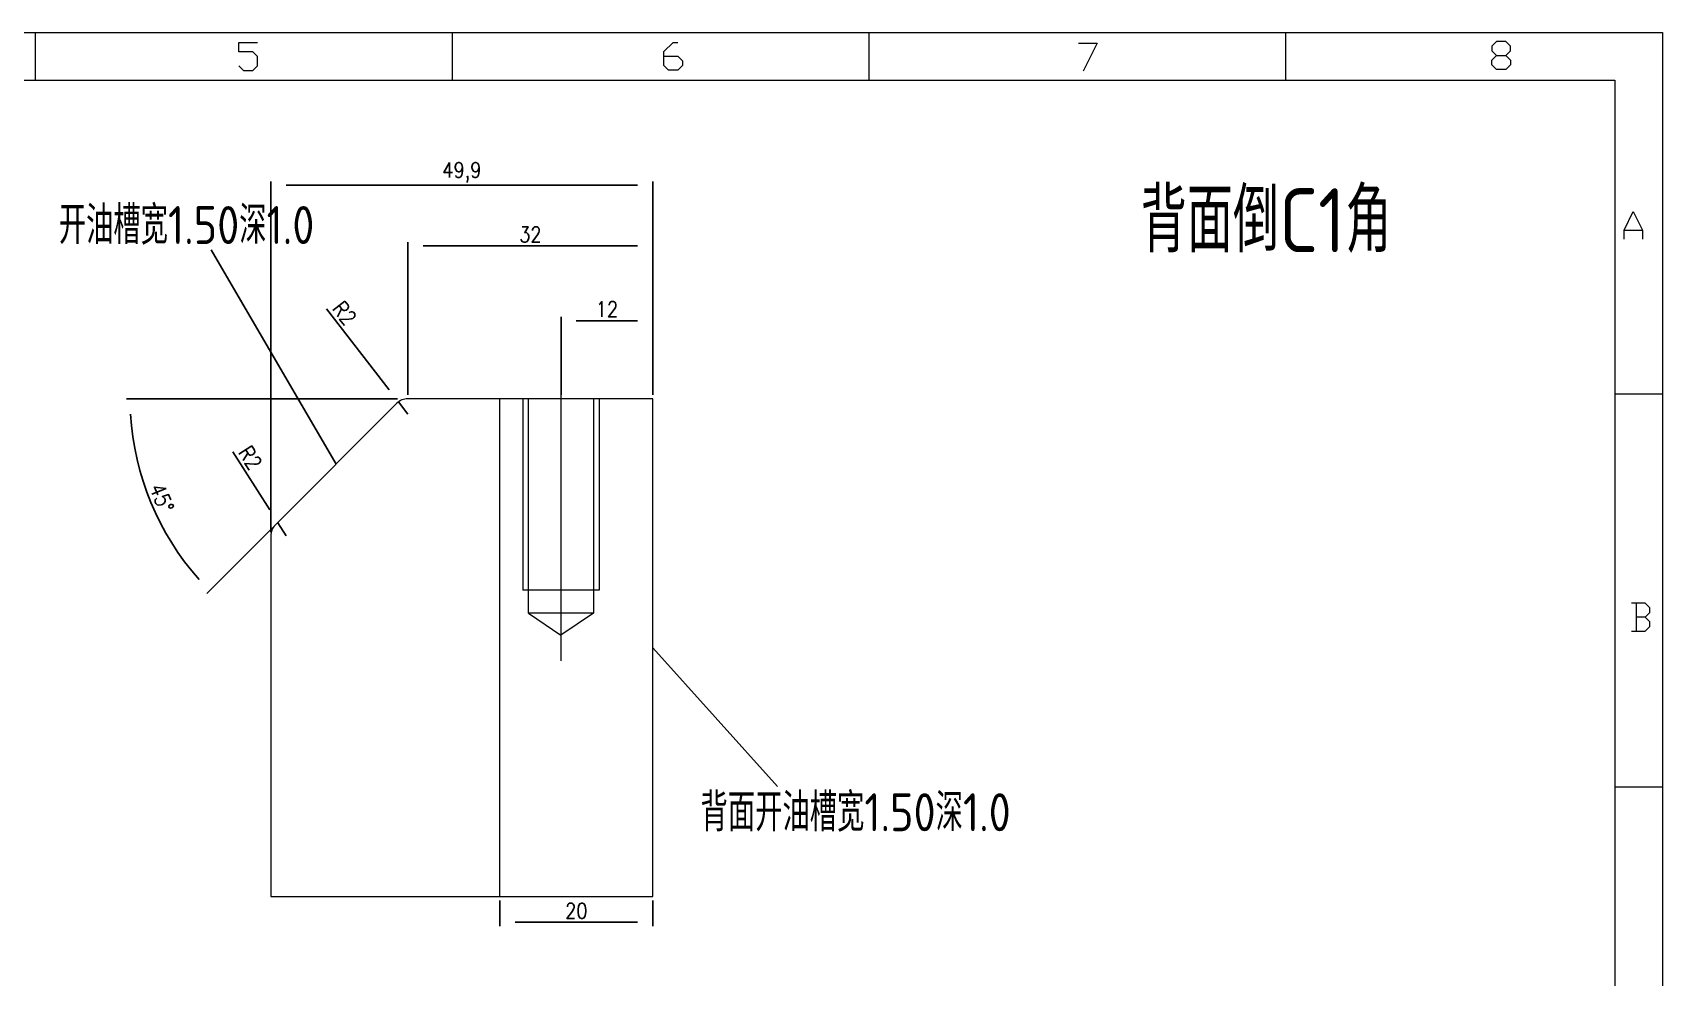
# Model space of a CAD drawing. Header units: millimetres. Extents: x 88508 to 142116, y -5268 to 20283.
# Drawn here: x 96046.4 to 96259.2, y -5091.9 to -4968.5 of the extents above; entities that cross this region are included whole.
import ezdxf
from ezdxf.enums import TextEntityAlignment as Align

# ---------------------------------------------------------------- set-up
doc = ezdxf.new("R2010")
doc.units = ezdxf.units.MM
doc.linetypes.add('CENTER', pattern=[0])
doc.linetypes.add('DASHED', pattern=[0])
for name, color, linetype in [('DIE_P', 2, 'Continuous'), ('DIM', 4, 'Continuous'), ('TEXT', 4, 'Continuous')]:
    doc.layers.add(name, color=color, linetype=linetype)
doc.styles.add('gbenor', font='gbenor.shx', dxfattribs={"bigfont": 'gbcbig.shx'})
doc.styles.add('GBENOR_', font='gbenor.shx', dxfattribs={"bigfont": 'gbcbig'})
doc.styles.get("Standard").update_dxf_attribs({"font": 'txt.shx', "width": 0.85, "bigfont": 'ctxt.shx'})
doc.styles.add('TXT', font='txt.shx', dxfattribs={"width": 0.8, "bigfont": 'ctxt.shx'})
doc.dimstyles.new('T-2-WX', dxfattribs={"dimtxt": 2, "dimasz": 2, "dimexe": 0.5, "dimexo": 0.5, "dimgap": 0.5, "dimtad": 1, "dimtxsty": 'Standard', "dimblk": 'OPEN30', "dimcen": 0, "dimazin": 3, "dimtfac": 1, "dimtmove": 0, "dimatfit": 3, "dimldrblk": 'OPEN30', "dimlwd": -1, "dimlwe": -1})

# ---------------------------------------------------------------- blocks, each defined once
blk = doc.blocks.new('U40')
at = {"color": 254, "lineweight": 18}
for p, q in [((0, 1783.5), (2530.2, 1783.5)), ((1265.1, 1783.5), (1265.1, 1746.5)), ((1589.1, 1783.5), (1589.1, 1746.5)), ((1913.1, 1783.5), (1913.1, 1746.5)), ((2237.1, 1783.5), (2237.1, 1746.5)), ((2530.2, 1783.5), (2530.2, 0)), ((37, 1746.5), (2493.2, 1746.5)), ((2493.2, 1746.5), (2493.2, 37)), ((2493.2, 1502.7), (2530.2, 1502.7)), ((2493.2, 1197.2), (2530.2, 1197.2))]:
    blk.add_line(p, q, dxfattribs=at)
at = {"color": 92, "lineweight": 18}
for points in [[(1423.4, 1757.7), (1427, 1754.1), (1434.2, 1754.1), (1437.8, 1757.7), (1437.8, 1764.9), (1434.2, 1768.5), (1423.4, 1768.5), (1423.4, 1775.7), (1437.8, 1775.7)], [(1753.9, 1765.1), (1764.7, 1765.1), (1768.3, 1761.5), (1768.3, 1757.9), (1764.7, 1754.3), (1757.5, 1754.3), (1753.9, 1757.9), (1753.9, 1768.7), (1761.1, 1775.9), (1764.7, 1775.9)], [(2076.2, 1775.2), (2090.6, 1775.2), (2079.8, 1753.6)], [(2408.4, 1765.7), (2412, 1762.1), (2412, 1758.5), (2408.4, 1754.9), (2401.2, 1754.9), (2397.6, 1758.5), (2397.6, 1762.1), (2401.2, 1765.7), (2408.4, 1765.7), (2412, 1769.3), (2412, 1772.9), (2408.4, 1776.5), (2401.2, 1776.5), (2397.6, 1772.9), (2397.6, 1769.3), (2401.2, 1765.7)], [(2500.4, 1622.8), (2500.4, 1630), (2507.6, 1644.4), (2514.8, 1630), (2514.8, 1622.8)], [(2500.4, 1630), (2514.8, 1630)], [(2516.9, 1329), (2520.5, 1332.6), (2520.5, 1336.2), (2516.9, 1339.8), (2506.1, 1339.8)], [(2509.7, 1339.8), (2509.7, 1318.2)], [(2506.1, 1318.2), (2516.9, 1318.2), (2520.5, 1321.8), (2520.5, 1325.4), (2516.9, 1329), (2509.7, 1329)]]:
    blk.add_lwpolyline(points, dxfattribs=at)
at = {"lineweight": 18, "style": 'GBENOR_'}
blk.add_attdef('文档路径', (2126, 386.9), '', height=17.8, dxfattribs=at)
at = {"lineweight": 20, "style": 'TXT'}
for tag, height, p in [('18-**-**', 16.3, (1866.6, 256.2)), ('客户名称', 16.1, (1741.1, 134, 0)), ('料厚:', 16.1, (1741.3, 93.2, 0))]:
    blk.add_attdef(tag, text='', height=height, dxfattribs=at).set_placement(p, align=Align.MIDDLE)
for tag, p, height in [('88888', (1850.9, 207.5), 14.9), ('材质:', (1691.2, 168, 0), 16.1), ('核准', (1869.4, 127.5, 0), 16.1), ('设计', (1868.8, 88.3, 0), 16.1), ('绘图', (1868.2, 49.1, 0), 16.1)]:
    blk.add_attdef(tag, p, '', height=height, dxfattribs=at)
for tag, p, height, width in [('3', (2234.7, 206.9), 15.8, 0.7), ('4', (2234.7, 167.4), 15.8, 0.7), ('核准日期', (2041.1, 124.2, 0), 16.1, 0.68), ('设计日期', (2041.1, 84.5, 0), 16.1, 0.68), ('1', (2251.9, 85.9), 14.6, 0.7), ('绘图日期', (2040.9, 46.4, 0), 16.1, 0.68), ('2', (2235, 49.2), 14.6, 0.7)]:
    blk.add_attdef(tag, p, '', height=height, dxfattribs=dict(at, width=width))
blk = doc.blocks.new('*D8240')
at = {"layer": 'Defpoints', "color": 0}
for p in [(96127.39, -5006.16), (96115.39, -5016.35), (96127.39, -5016.35)]:
    blk.add_point(p, dxfattribs=at)
at = {"layer": 'DIM', "color": 0}
for p, q in [((96115.39, -5015.85), (96115.39, -5005.66)), ((96117.39, -5006.16), (96125.39, -5006.16)), ((96127.39, -5015.85), (96127.39, -5005.66))]:
    blk.add_line(p, q, dxfattribs=at)
at = {"layer": 'DIM', "color": 0, "insert": (96121.39, -5004.66), "char_height": 2, "attachment_point": 5}
blk.add_mtext('12', dxfattribs=at)
blk = doc.blocks.new('_Open30')
blk = doc.blocks.new('*D8241')
at = {"layer": 'Defpoints', "color": 0}
for p in [(96127.39, -4996.4), (96095.39, -5016.35), (96127.39, -5016.35)]:
    blk.add_point(p, dxfattribs=at)
at = {"layer": 'DIM', "color": 0}
for p, q in [((96095.39, -5015.85), (96095.39, -4995.9)), ((96097.39, -4996.4), (96125.39, -4996.4)), ((96127.39, -5015.85), (96127.39, -4995.9))]:
    blk.add_line(p, q, dxfattribs=at)
at = {"layer": 'DIM', "color": 0, "insert": (96111.39, -4994.9), "char_height": 2, "attachment_point": 5}
blk.add_mtext('32', dxfattribs=at)
blk = doc.blocks.new('*D8242')
at = {"layer": 'Defpoints', "color": 0}
for p in [(96093.97, -5016.93), (96095.39, -5016.35), (96127.39, -5016.35), (96060.35, -5025.52), (96078.07, -5032.83)]:
    blk.add_point(p, dxfattribs=at)
at = {"layer": 'DIM', "color": 0}
for p, q in [((96094.06, -5016.35), (96058.64, -5016.35)), ((96077.72, -5033.19), (96069.16, -5041.75))]:
    blk.add_line(p, q, dxfattribs=at)
blk.add_arc((96094.56, -5016.35), 35.42, 183.2358, 221.7642, dxfattribs=at)
at = {"layer": 'DIM', "color": 0, "insert": (96063.26, -5029.31), "char_height": 2, "attachment_point": 5, "rotation": 292.5}
blk.add_mtext('45%%d', dxfattribs=at)
blk = doc.blocks.new('*D8243')
at = {"layer": 'Defpoints', "color": 0}
for p in [(96078.42, -5032.56), (96079.49, -5034.25)]:
    blk.add_point(p, dxfattribs=at)
at = {"layer": 'DIM', "color": 0}
for p, q in [((96077.35, -5030.87), (96072.55, -5023.26)), ((96079.49, -5034.25), (96078.42, -5032.56))]:
    blk.add_line(p, q, dxfattribs=at)
at = {"layer": 'DIM', "color": 0, "insert": (96074.82, -5024.05), "char_height": 2, "attachment_point": 5, "rotation": 302.265}
blk.add_mtext('R2', dxfattribs=at)
blk = doc.blocks.new('*D8244')
at = {"layer": 'Defpoints', "color": 0}
for p in [(96094.17, -5016.76), (96095.39, -5018.35)]:
    blk.add_point(p, dxfattribs=at)
at = {"layer": 'DIM', "color": 0}
for p, q in [((96092.94, -5015.18), (96084.79, -5004.6)), ((96095.39, -5018.35), (96094.17, -5016.76))]:
    blk.add_line(p, q, dxfattribs=at)
at = {"layer": 'DIM', "color": 0, "insert": (96087.12, -5005.17), "char_height": 2, "attachment_point": 5, "rotation": 307.6302}
blk.add_mtext('R2', dxfattribs=at)
blk = doc.blocks.new('*D8245')
at = {"layer": 'Defpoints', "color": 0}
for p in [(96107.39, -5081.35), (96127.39, -5081.35), (96127.39, -5084.69)]:
    blk.add_point(p, dxfattribs=at)
at = {"layer": 'DIM', "color": 0}
for p, q in [((96107.39, -5081.85), (96107.39, -5085.19)), ((96127.39, -5081.85), (96127.39, -5085.19)), ((96109.39, -5084.69), (96125.39, -5084.69))]:
    blk.add_line(p, q, dxfattribs=at)
at = {"layer": 'DIM', "color": 0, "insert": (96117.39, -5083.19), "char_height": 2, "attachment_point": 5}
blk.add_mtext('20', dxfattribs=at)
blk = doc.blocks.new('*D8767')
at = {"layer": 'Defpoints', "color": 0}
for p in [(96127.39, -4988.48), (96127.39, -5016.35), (96077.49, -5034.25)]:
    blk.add_point(p, dxfattribs=at)
at = {"layer": 'DIM', "color": 0}
for p, q in [((96077.49, -5033.75), (96077.49, -4987.98)), ((96127.39, -5015.85), (96127.39, -4987.98)), ((96079.49, -4988.48), (96125.39, -4988.48))]:
    blk.add_line(p, q, dxfattribs=at)
at = {"layer": 'DIM', "color": 0, "insert": (96102.44, -4986.79), "char_height": 2, "attachment_point": 5}
blk.add_mtext('49,9', dxfattribs=at)

msp = doc.modelspace()

# ---------------------------------------------------------------- linework, layer by layer
at = {"layer": 'DIE_P', "color": 4, "linetype": 'CENTER', "lineweight": 15}
msp.add_line((96115.387, -5013.014), (96115.387, -5050.547), dxfattribs=at)
at = {"layer": 'DIE_P', "lineweight": 15}
msp.add_line((96107.387, -5081.349), (96107.387, -5016.349), dxfattribs=at)
at = {"layer": 'DIE_P', "color": 4, "linetype": 'DASHED', "lineweight": 15}
for p, q in [((96110.387, -5016.347), (96110.387, -5041.347)), ((96111.137, -5044.347), (96111.137, -5016.347)), ((96119.637, -5016.347), (96119.637, -5044.347)), ((96120.387, -5016.347), (96120.387, -5041.347)), ((96120.387, -5041.347), (96110.387, -5041.347)), ((96119.637, -5044.347), (96111.137, -5044.347)), ((96119.637, -5044.347), (96115.387, -5047.214))]:
    msp.add_line(p, q, dxfattribs=at)
at = {"layer": 'DIE_P', "color": 4, "linetype": 'Continuous', "lineweight": 15}
msp.add_line((96111.137, -5044.347), (96115.387, -5047.214), dxfattribs=at)
at = {"layer": 'DIE_P', "color": 2, "linetype": 'Continuous', "lineweight": 15}
msp.add_lwpolyline([(96077.487, -5081.349), (96127.387, -5081.349), (96127.387, -5016.349), (96095.386, -5016.349, 0.1989124), (96093.972, -5016.935), (96078.073, -5032.834, 0.1989124), (96077.487, -5034.248)], format="xyb", close=True, dxfattribs=at)
at = {"layer": 'TEXT'}
for p, q in [((96086.022, -5024.884), (96069.7, -4996.917)), ((96127.387, -5048.849), (96143.639, -5066.987))]:
    msp.add_line(p, q, dxfattribs=at)

# ---------------------------------------------------------------- block references
at = {"ltscale": 3, "xscale": 0.1679273451567426, "yscale": 0.1679273451567426, "zscale": 0.1679273451567426}
msp.add_blockref('U40', (95834.305, -5268.044), dxfattribs=at)

# ---------------------------------------------------------------- texts
at = {"layer": 'TEXT', "color": 4, "lineweight": 18, "style": 'gbenor'}
msp.add_text('背面倒C1角', height=8.3562, dxfattribs=at).set_placement((96191.085, -4997.226))
at = {"layer": 'TEXT', "color": 4, "style": 'gbenor'}
for s, p in [('开油槽宽1.50深1.0', (96049.813, -4996.144)), ('背面开油槽宽1.50深1.0', (96133.61, -5072.805))]:
    msp.add_text(s, height=4.95, dxfattribs=at).set_placement(p)

# ---------------------------------------------------------------- dimensions: what is measured, and where the dimension line sits
at = {"layer": 'DIM', "color": 4}
for base, p1, p2, picture, middle in [((96127.387, -4988.48), (96077.487, -5034.248), (96127.387, -5016.349), '*D8767', (96102.437, -4986.79)), ((96127.387, -4996.403), (96095.386, -5016.349), (96127.387, -5016.349), '*D8241', (96111.386, -4994.903)), ((96127.387, -5006.16), (96115.387, -5016.349), (96127.387, -5016.349), '*D8240', (96121.387, -5004.66)), ((96127.387, -5084.688), (96107.387, -5081.349), (96127.387, -5081.349), '*D8245', (96117.387, -5083.188))]:
    dim = msp.add_linear_dim(base=base, p1=p1, p2=p2, dimstyle='T-2-WX', dxfattribs=at)
    dim.commit()
    dim.dimension.update_dxf_attribs({"geometry": picture, "text_midpoint": middle})
for center, mpoint, picture, middle in [((96095.386, -5018.349), (96094.165, -5016.765), '*D8244', (96085.933, -5006.087)), ((96079.487, -5034.248), (96078.419, -5032.557), '*D8243', (96073.552, -5024.848))]:
    dim = msp.add_radius_dim(center=center, mpoint=mpoint, dimstyle='T-2-WX', dxfattribs=at)
    dim.commit()
    dim.dimension.update_dxf_attribs({"geometry": picture, "text_midpoint": middle, "dimtype": 164})
dim = msp.add_angular_dim_2l(base=(96060.346, -5025.516), line1=((96093.972, -5016.935), (96078.073, -5032.834)), line2=((96127.387, -5016.349), (96095.386, -5016.349)), dimstyle='T-2-WX', dxfattribs=at)
dim.commit()
dim.dimension.update_dxf_attribs({"geometry": '*D8242', "text_midpoint": (96063.265, -5029.311)})

doc.saveas('drawing.dxf')
